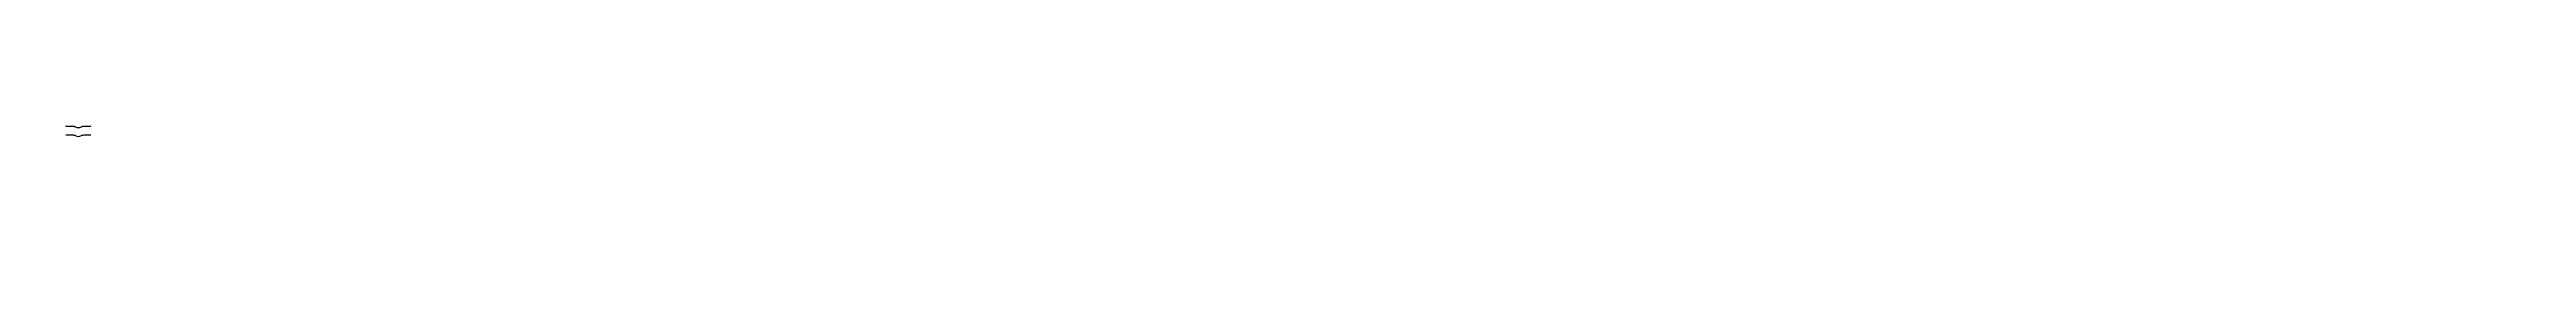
# Model space of a CAD drawing. Header units: metres. Extents: x 0 to 38713, y -914 to 175.
import ezdxf

# ---------------------------------------------------------------- set-up
doc = ezdxf.new("R2010")
doc.units = ezdxf.units.M
doc.layers.add('JBTFE_ANNOTATIONS_GEOMETRY', color=2, linetype='Continuous', true_color=0xffff00)
doc.layers.add('JBTFE_ANNOTATIONS_MILEAGE', color=2, linetype='Continuous', true_color=0xffff00)
doc.layers.add('JBTOB_KO_SPO', color=2, linetype='Continuous')
doc.styles.add('RC-STANDARD', font='iso3098.shx')

# ---------------------------------------------------------------- blocks, each defined once
blk = doc.blocks.new('*Z1', base_point=(268, -1490))
at = {"color": 0}
for p, q in [((73, -1477), (73, -1473)), ((173, -1477), (173, -1473)), ((219, -1489), (222, -1485)), ((317, -1489), (315, -1485)), ((364, -1477), (364, -1473)), ((464, -1478), (464, -1473))]:
    blk.add_line(p, q, dxfattribs=at)
for centre in [(73, -1472), (73, -1477), (173, -1472), (173, -1478), (219, -1490), (222, -1485), (315, -1485), (318, -1490), (364, -1473), (364, -1478), (464, -1473), (464, -1478)]:
    blk.add_circle(centre, 0.4, dxfattribs=at)
at = {"color": 0, "char_height": 3.5, "attachment_point": 5, "style": 'RC-STANDARD'}
for s, insert, rotation in [('L=100', (123, -1478), 359.9041), ('RL', (123, -1483), 359.9041), ('KP', (173, -1481), 359.9041), ('R=100', (195, -1486), 345.5801), ('L=50', (196, -1481), 345.5801), ('FKP', (217, -1493), 331.2562), ('L=100', (268, -1503), 359.9041), ('R=100', (268, -1507), 359.9041), ('FKP', (319, -1493), 28.552), ('L=50', (340, -1482), 14.228), ('R=100', (341, -1486), 14.228), ('KP', (364, -1482), 359.9041), ('L=100', (414, -1479), 359.9041), ('RL', (414, -1483), 359.9041)]:
    blk.add_mtext(s, dxfattribs=dict(at, insert=insert, rotation=rotation))
blk = doc.blocks.new('*Z2', base_point=(263, -1499))
at = {"color": 0}
for p, q in [((73, -1479), (73, -1471)), ((83, -1476), (83, -1473)), ((93, -1476), (93, -1473)), ((103, -1476), (103, -1474)), ((113, -1476), (113, -1474)), ((123, -1476), (123, -1474)), ((133, -1476), (133, -1474)), ((143, -1476), (143, -1474)), ((153, -1476), (153, -1474)), ((163, -1476), (163, -1474)), ((173, -1479), (173, -1471)), ((182, -1477), (183, -1474)), ((192, -1478), (193, -1476)), ((202, -1481), (202, -1478)), ((211, -1484), (212, -1482)), ((220, -1488), (221, -1486)), ((229, -1493), (230, -1490)), ((238, -1496), (239, -1494)), ((248, -1499), (249, -1496)), ((258, -1500), (259, -1498)), ((268, -1503), (268, -1496)), ((278, -1500), (278, -1498)), ((289, -1499), (288, -1496)), ((298, -1496), (298, -1494)), ((308, -1493), (307, -1491)), ((317, -1489), (316, -1486)), ((326, -1484), (325, -1482)), ((335, -1481), (334, -1478)), ((345, -1478), (344, -1476)), ((354, -1477), (354, -1474)), ((364, -1479), (364, -1471)), ((374, -1477), (374, -1474)), ((384, -1477), (384, -1474)), ((394, -1477), (394, -1474)), ((404, -1477), (404, -1474)), ((414, -1477), (414, -1474)), ((424, -1477), (424, -1474)), ((434, -1477), (434, -1474)), ((444, -1477), (444, -1474)), ((454, -1477), (454, -1474))]:
    blk.add_line(p, q, dxfattribs=at)
at = {"color": 0, "char_height": 3.5, "attachment_point": 4, "rotation": 269.9041, "style": 'RC-STANDARD'}
for s, insert in [('km 0.000', (73, -1485)), ('km 0.100', (173, -1485)), ('km 0.200', (268, -1510)), ('km 0.300', (364, -1486))]:
    blk.add_mtext(s, dxfattribs=dict(at, insert=insert))

msp = doc.modelspace()

# ---------------------------------------------------------------- linework, layer by layer
at = {"color": 2}
msp.add_lwpolyline([(253, 171), (353, 171, -0.125655), (401, 159, 0.255342), (497, 158, -0.125655), (545, 171), (645, 170)], format="xyb", dxfattribs=at)
at = {"layer": 'JBTOB_KO_SPO', "flags": 128}
msp.add_lwpolyline([(256, 33), (356, 33, -0.125655), (403, 21, 0.255342), (499, 21, -0.125655), (547, 33), (647, 33)], format="xyb", dxfattribs=at)

# ---------------------------------------------------------------- block references
at = {"layer": 'JBTFE_ANNOTATIONS_GEOMETRY'}
msp.add_blockref('*Z1', (449, 155), dxfattribs=at)
at = {"layer": 'JBTFE_ANNOTATIONS_MILEAGE'}
msp.add_blockref('*Z2', (443, 147), dxfattribs=at)

doc.saveas('drawing.dxf')
